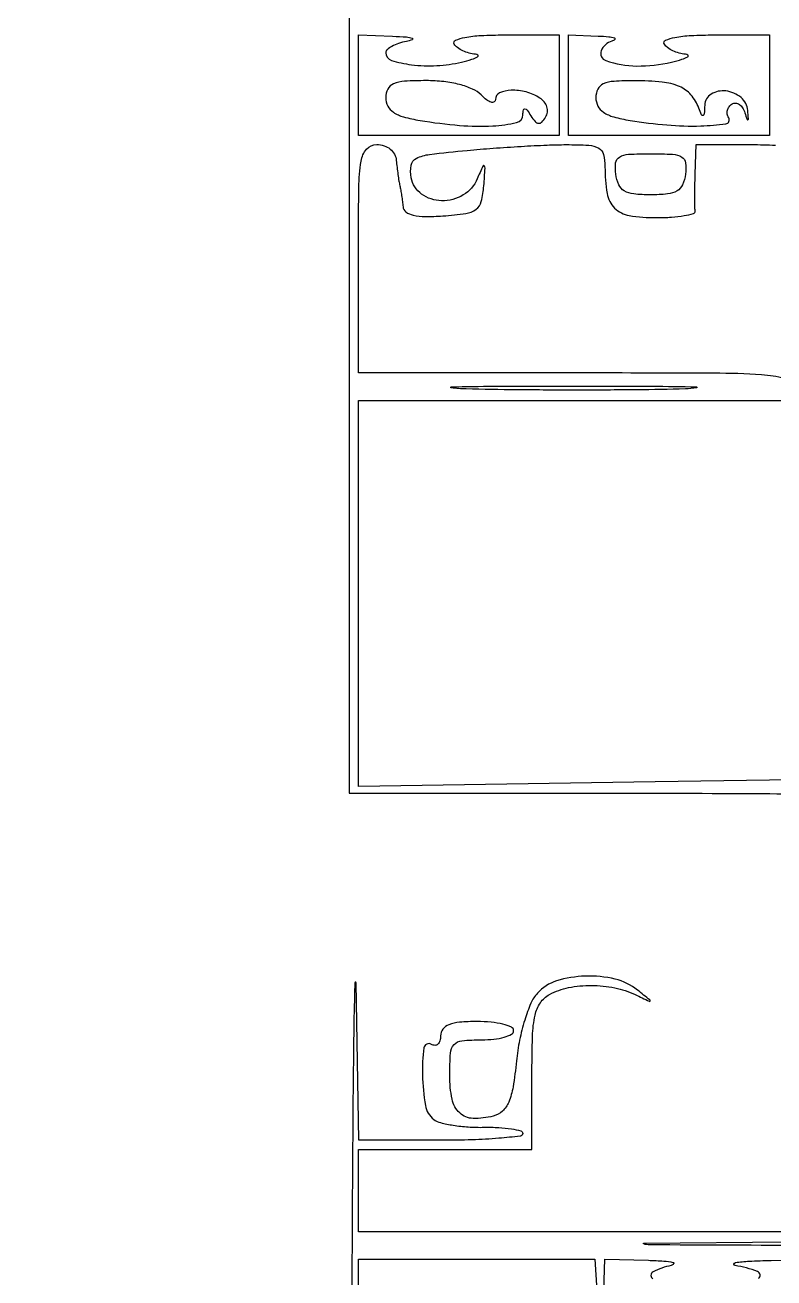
# Model space of a CAD drawing. Extents: x 23 to 255, y 40 to 184.
# Drawn here: x 23.39 to 30.33, y 109.04 to 120.65 of the extents above; entities that cross this region are included whole.
import ezdxf

# ---------------------------------------------------------------- set-up
doc = ezdxf.new("R2010")
doc.units = 0
doc.header["$MEASUREMENT"] = 0

msp = doc.modelspace()

# ---------------------------------------------------------------- linework, layer by layer
for points in [[(207.919475, 175.632891, 0.000007), (191.762556, 175.634099, 0.00002), (173.0434, 175.634494, 0.000013), (151.49745, 175.633531)], [(26.3952, 124.1082), (26.3952, 118.8207), (26.3952, 113.5332), (28.7217, 113.5332, -0.001058), (30.22887, 113.530012, -0.017094), (30.736238, 113.510512, -0.059599)], [(30.473022, 117.353204, 0.075326), (30.269661, 117.401859, 0.019902), (29.828292, 117.421589, 0.001218), (28.5102, 117.4248), (26.4798, 117.4248), (26.4798, 118.4823, -0.002827), (26.483531, 119.142259, -0.036854), (26.504334, 119.386462, -0.138781), (26.555594, 119.496932, -0.218517), (26.649, 119.5398, -0.076599), (26.717688, 119.529215, -0.094496), (26.774629, 119.498533, -0.100923), (26.813656, 119.450954, -0.100078), (26.831086, 119.39175, 0.007097), (26.837459, 119.328866, 0.005941), (26.84596, 119.262338, 0.006002), (26.855185, 119.201702, 0.016329), (26.863627, 119.1591, -0.013281), (26.871863, 119.11883, -0.006403), (26.880376, 119.066858, -0.006344), (26.887874, 119.012413, -0.009046), (26.893041, 118.963886, 0.217762), (26.920161, 118.916169, 0.100323), (26.986698, 118.886042, 0.056064), (27.097642, 118.873431, 0.018351), (27.26235, 118.879286, 0.016827), (27.47579, 118.901969, 0.124634), (27.569701, 118.940299, 0.175034), (27.618097, 119.012778, 0.041085), (27.641719, 119.1591, 0.002291), (27.653623, 119.321107, 0.211108), (27.645725, 119.342923, 0.533532), (27.63214, 119.340551, 0.004353), (27.580995, 119.22255, -0.158859), (27.451133, 119.073097, -0.14016), (27.251073, 119.019483, -0.153083), (27.065519, 119.081072, -0.191704), (26.968786, 119.232757, -0.090563), (26.967834, 119.348108, -0.240598), (27.015927, 119.412085, -0.083767), (27.139748, 119.448607, -0.006373), (27.487673, 119.485956, -0.005049), (27.727347, 119.506159, -0.003996), (27.986833, 119.52331, -0.004041), (28.227879, 119.535356, -0.010044), (28.40445, 119.539199, -0.014353), (28.613954, 119.533534, -0.115587), (28.705741, 119.506554, -0.205098), (28.750045, 119.448296, -0.061474), (28.764, 119.335219, 0.040481), (28.784107, 119.087278, 0.157743), (28.853554, 118.952152, 0.157053), (28.9892, 118.882978, 0.040027), (29.238351, 118.863, 0.016078), (29.380138, 118.86756, 0.027352), (29.497885, 118.881638, 0.026988), (29.584206, 118.901636, 0.378055), (29.599982, 118.92645, -0.03494), (29.59658, 118.965568, -0.004225), (29.595849, 119.052028, -0.005004), (29.596879, 119.154925, -0.004101), (29.599982, 119.26485), (29.61, 119.5398), (30.120255, 119.5398, -0.014081), (30.344561, 119.533482, -0.034033)], [(31.725, 109.4724), (29.1024, 109.4724), (26.4798, 109.4724), (26.4798, 109.8531), (26.4798, 110.2338), (27.2835, 110.2338), (28.0872, 110.2338), (28.0872, 110.907623, -0.007449), (28.092814, 111.2844, -0.045506), (28.116235, 111.477426, -0.096557), (28.165249, 111.592006, -0.121256), (28.250838, 111.669023, -0.073445), (28.426702, 111.732178, -0.05011), (28.638427, 111.752995, -0.04925), (28.854731, 111.731172, -0.062844), (29.044512, 111.667333, 0.000946), (29.172938, 111.605593, 0.412352), (29.181223, 111.608486, 0.349364), (29.179112, 111.617946, 0.000877), (29.06508, 111.709633, 0.111108), (28.857153, 111.811138, 0.066091), (28.581726, 111.839008, 0.067389), (28.31583, 111.794535, 0.134538), (28.1374, 111.68073, 0.08274), (28.077332, 111.587109, 0.026597), (28.020209, 111.431671, 0.025329), (27.973223, 111.246382, 0.023718), (27.943971, 111.05319, -0.014404), (27.91215, 110.81288, -0.059371), (27.871809, 110.672091, -0.10634), (27.813751, 110.588942, -0.124028), (27.729523, 110.542646, -0.070567), (27.541995, 110.521008, -0.183304), (27.418206, 110.571691, -0.157354), (27.347416, 110.699006, -0.048866), (27.3258, 110.919651, -0.016889), (27.332765, 111.125781, -0.167732), (27.365965, 111.204325, -0.189288), (27.438643, 111.240729, -0.022556), (27.6219, 111.249, 0.027026), (27.735358, 111.255137, 0.042582), (27.831021, 111.273851, 0.052312), (27.898365, 111.30097, 0.277684), (27.918, 111.3336, 0.295869), (27.896761, 111.366351, 0.04382), (27.818595, 111.393349, 0.037669), (27.709287, 111.412076, 0.023598), (27.5796, 111.4182, 0.019796), (27.416655, 111.411746, 0.073248), (27.316615, 111.388807, 0.138157), (27.261808, 111.347468, 0.163946), (27.2412, 111.286307, -0.066118), (27.235002, 111.239639, -0.138808), (27.216349, 111.208517, -0.191142), (27.188718, 111.197568, -0.139169), (27.1566, 111.2067, 0.541428), (27.086322, 111.173709, 0.042496), (27.072744, 110.924711, 0.033674), (27.100642, 110.640327, 0.191467), (27.17775, 110.512697, 0.100049), (27.241275, 110.482046, 0.023199), (27.358041, 110.457924, 0.02304), (27.497619, 110.44233, 0.020758), (27.643005, 110.438888, -0.016598), (27.780825, 110.436771, -0.0272), (27.896919, 110.424778, -0.02595), (27.983731, 110.406346, -0.339452), (28.002555, 110.38185, -0.382607), (27.979814, 110.356446, -0.006612), (27.779512, 110.337038, -0.013006), (27.534369, 110.322963, -0.007836), (27.243198, 110.3184), (26.483795, 110.3184), (26.458514, 111.77775, 0.975375), (26.447201, 111.777836, 0.00532), (26.435073, 111.224149, 0.001413), (26.423251, 109.822344, 0.00052), (26.414216, 107.84385)], [(28.748003, 108.73215), (28.764, 109.2186), (29.16585, 109.207079, -0.008987), (29.309896, 109.200356, -0.039868), (29.393741, 109.188173, -0.525484), (29.399535, 109.17363, -0.200632), (29.37735, 109.158895, 0.074584), (29.210117, 109.099894, 0.580715), (29.208124, 109.034568, 0.115239)], [(30.184611, 109.037298, 0.600474), (30.176424, 109.103378, 0.053964), (29.96955, 109.158005, -0.395449), (29.958255, 109.172341, -0.348827), (29.971747, 109.186619, -0.02372), (30.09934, 109.198776, -0.0063), (30.303728, 109.205924), (30.870556, 109.2186), (30.901082, 108.73215)]]:
    msp.add_lwpolyline(points, format="xyb")
for points in [[(26.92395, 120.495295, 0.032879), (26.851063, 120.476216, 0.046136), (26.789515, 120.449176, 0.055202), (26.746624, 120.418785, 0.214202), (26.7336, 120.389778, 0.327689), (26.784896, 120.319914, 0.045529), (26.97147, 120.279532, 0.043244), (27.206061, 120.271147, 0.045685), (27.434195, 120.303766, 0.012702), (27.531006, 120.329388, 0.058115), (27.584487, 120.352014, 0.497745), (27.586444, 120.366891, 0.181306), (27.563443, 120.37714, -0.050815), (27.504842, 120.386718, -0.0455), (27.44705, 120.408107, -0.048224), (27.39847, 120.437346, -0.095049), (27.3681, 120.4704, -0.455789), (27.379144, 120.505882, -0.058059), (27.465937, 120.532517, -0.033287), (27.615428, 120.549817, -0.012167), (27.828407, 120.555), (28.341, 120.555), (28.341, 120.0897), (28.341, 119.6244), (27.4104, 119.6244), (26.4798, 119.6244), (26.4798, 120.0897), (26.4798, 120.555), (26.79705, 120.543479, -0.00772), (26.925112, 120.536847, -0.074062), (26.978333, 120.525223, -0.684758), (26.978432, 120.511177, -0.046718)], [(28.82745, 120.496683, 0.242923), (28.72888, 120.408075, 0.421863), (28.771204, 120.317342, 0.08211), (29.058471, 120.267422, 0.060456), (29.379995, 120.303766, 0.012702), (29.476806, 120.329388, 0.058115), (29.530287, 120.352014, 0.497745), (29.532244, 120.366891, 0.181306), (29.509243, 120.37714, -0.050815), (29.450642, 120.386718, -0.0455), (29.39285, 120.408107, -0.048224), (29.34427, 120.437346, -0.095049), (29.3139, 120.4704, -0.455789), (29.324944, 120.505882, -0.058059), (29.411737, 120.532517, -0.033287), (29.561228, 120.549817, -0.012167), (29.774207, 120.555), (30.2868, 120.555), (30.2868, 120.0897), (30.2868, 119.6244), (29.3562, 119.6244), (28.4256, 119.6244), (28.4256, 120.0897), (28.4256, 120.555), (28.70055, 120.545186, -0.013336), (28.798527, 120.53907, -0.069126), (28.851244, 120.52689, -0.544712), (28.854379, 120.512048, -0.132213)], [(26.7336, 119.973869, 0.120225), (26.752359, 119.896982, 0.127236), (26.804196, 119.839258, 0.080418), (26.89871, 119.796428, 0.0253), (27.05085, 119.7633, 0.0199), (27.417807, 119.717558, 0.034551), (27.724691, 119.71291, 0.040467), (27.945303, 119.742835, 0.348916), (28.003895, 119.81475, -0.036027), (28.0078, 119.860974, -0.404034), (28.021197, 119.871086, -0.207783), (28.041612, 119.859093, -0.016284), (28.07792, 119.805718, 0.037646), (28.11708, 119.753127, 0.19492), (28.148743, 119.737024, 0.227993), (28.179404, 119.748664, 0.051559), (28.214364, 119.794026, 0.110581), (28.230056, 119.839352, 0.101201), (28.225676, 119.888618, 0.094884), (28.201682, 119.934754, 0.08455), (28.161489, 119.970963, 0.075327), (28.033432, 120.027267, 0.074708), (27.894073, 120.043326, 0.100806), (27.787704, 120.017821, 0.291489), (27.7488, 119.956757, -0.262054), (27.736551, 119.934992, -0.216722), (27.709748, 119.931793, -0.08714), (27.666999, 119.954151, -0.032428), (27.615857, 119.999057, 0.091152), (27.536506, 120.053764, 0.041435), (27.417169, 120.09584, 0.036352), (27.270926, 120.122978, 0.027709), (27.108257, 120.132, 0.014905), (26.908051, 120.12603, 0.085147), (26.80486, 120.101923, 0.176435), (26.752799, 120.053553, 0.118769)], [(28.6794, 119.973869, 0.120225), (28.698159, 119.896982, 0.127236), (28.749996, 119.839258, 0.080418), (28.84451, 119.796428, 0.0253), (28.99665, 119.7633, 0.02056), (29.338047, 119.721201, 0.027096), (29.651541, 119.712609, 0.028935), (29.883789, 119.732311, 0.540438), (29.909713, 119.787754, -0.100106), (29.897216, 119.821565, -0.098189), (29.898713, 119.857822, -0.09769), (29.91396, 119.89091, -0.097981), (29.940617, 119.91569, -0.155289), (29.974074, 119.924071, -0.133026), (30.008596, 119.912356, -0.103301), (30.039031, 119.881174, -0.066943), (30.060286, 119.835277, 0.005297), (30.080314, 119.772888, 0.512828), (30.087962, 119.770506, 0.255073), (30.09301, 119.781647, 0.003813), (30.086974, 119.855392, 0.199516), (30.024097, 119.975245, 0.143352), (29.883768, 120.036073, 0.168653), (29.748375, 120.007229, 0.250918), (29.687921, 119.905234, -0.008431), (29.683129, 119.825764, -0.265154), (29.672525, 119.810111, -0.426815), (29.658784, 119.815125, -0.012599), (29.632936, 119.8782, 0.087866), (29.559657, 120.000724, 0.114129), (29.454212, 120.07748, 0.077024), (29.293492, 120.118213, 0.02272), (29.03895, 120.130705, 0.015948), (28.848074, 120.125303, 0.088009), (28.748467, 120.101376, 0.176919), (28.697935, 120.0532, 0.115269)], [(29.510134, 119.26485, -0.070402), (29.482097, 119.167951, -0.155287), (29.431255, 119.111177, -0.108349), (29.343298, 119.082371, -0.025164), (29.187, 119.0745, -0.025164), (29.030702, 119.082371, -0.108349), (28.942745, 119.111177, -0.155287), (28.891903, 119.167951, -0.070402), (28.863866, 119.26485, -0.06513), (28.862712, 119.369734, -0.233979), (28.89829, 119.424186, -0.120326), (28.98311, 119.44976, -0.013338), (29.187, 119.4552, -0.013338), (29.39089, 119.44976, -0.120326), (29.47571, 119.424186, -0.233979), (29.511288, 119.369734, -0.06513)], [(29.509102, 117.277065, -0.004313), (29.055221, 117.268708, -0.002434), (28.504627, 117.266001, -0.002429), (27.949095, 117.268672, -0.003981), (27.478702, 117.276965, -0.022072), (27.339387, 117.286695, -0.931919), (27.339783, 117.295816, -0.005665), (27.740156, 117.302105, -0.001082), (28.4679, 117.303716, -0.001104), (29.19641, 117.302143, -0.005306), (29.611293, 117.295929, -0.911073), (29.611914, 117.286729, -0.033354)], [(35.809207, 109.366628, -0.002357), (36.620196, 109.358064, -0.988181), (36.620169, 109.350376, -0.001848), (35.458698, 109.344791, -0.000264), (33.0786, 109.343403, -0.000311), (30.681189, 109.344762, -0.001169), (29.17735, 109.350068, -0.07151), (29.122368, 109.358302, -0.860136), (29.12355, 109.366607), (31.8096, 109.390177), (31.828307, 110.636838), (31.847014, 111.8835), (31.872864, 110.636493), (31.898714, 109.389487)]]:
    msp.add_lwpolyline(points, format="xyb", close=True)
for points in [[(31.9788, 113.679093), (29.2293, 113.637176), (26.4798, 113.595259), (26.4798, 115.38313), (26.4798, 117.171), (28.458729, 117.171), (30.437657, 117.171)], [(26.4798, 107.5689), (26.4798, 109.2186), (27.575378, 109.2186), (28.670956, 109.2186), (28.701482, 108.73215)]]:
    msp.add_lwpolyline(points)

doc.saveas('drawing.dxf')
